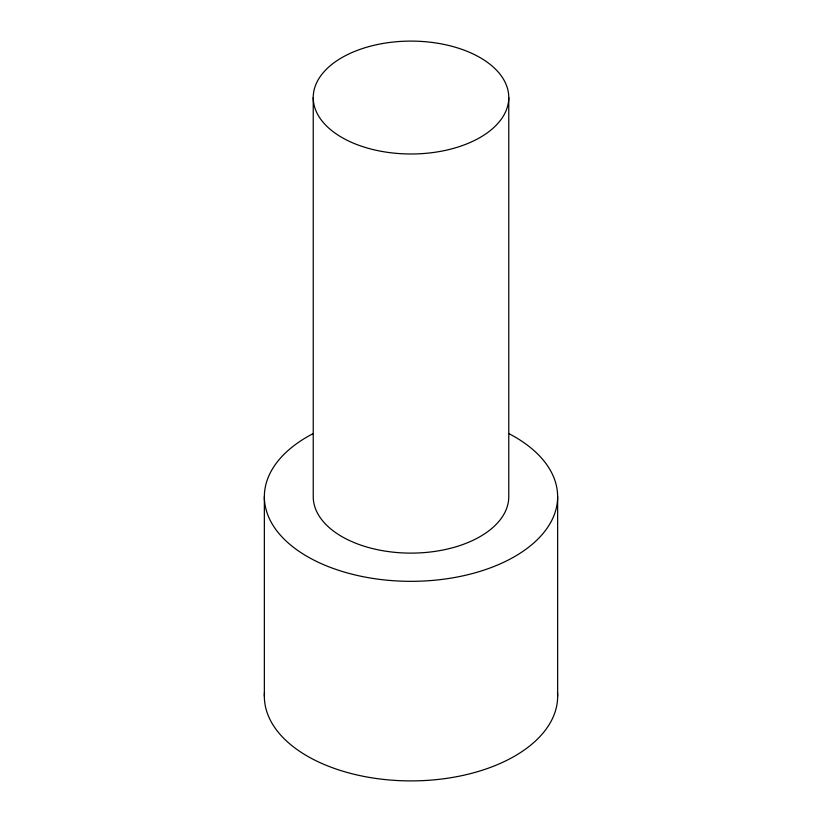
<?xml version="1.0" encoding="UTF-8"?>
<svg xmlns="http://www.w3.org/2000/svg" width="822" height="822" viewBox="0 0 822 822"><rect width="100%" height="100%" fill="white"/><g stroke="black" fill="none" stroke-linecap="round" stroke-linejoin="round"><path stroke-width="1.23" d="M557.645 496.673L557.645 696.234M508.767 97.541A97.767 56.441 0 0 1 362.122 146.429A97.767 56.441 0 0 1 362.122 48.662A97.767 56.441 0 0 1 508.767 97.541L508.767 496.673A97.767 56.441 0 0 1 411 553.114A97.767 56.441 0 0 1 313.233 496.673L313.233 97.541M264.355 496.673L264.355 696.234M557.511 692.566A146.645 84.666 0 0 1 411 780.9A146.645 84.666 0 0 1 264.489 692.566M509.373 433.882A146.645 84.666 0 0 1 516.411 555.528A146.645 84.666 0 0 1 305.589 555.528A146.645 84.666 0 0 1 312.627 433.882"/></g></svg>
